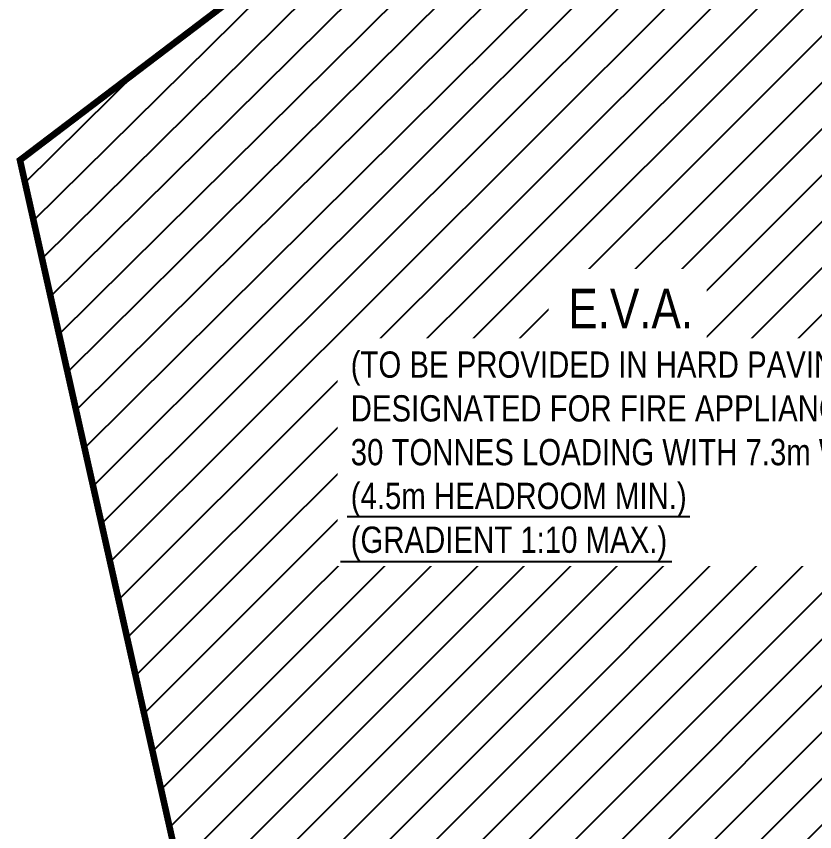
# Model space of a CAD drawing. Header units: millimetres. Extents: x 834681283 to 835686922, y 817551134 to 819407044.
# Drawn here: x 835179102 to 835203414, y 818118332 to 818143165 of the extents above; entities that cross this region are included whole.
import ezdxf
from ezdxf.xclip import XClip

# ---------------------------------------------------------------- set-up
doc = ezdxf.new("R2010")
doc.units = ezdxf.units.MM
doc.header["$LTSCALE"] = 1200
doc.header["$MEASUREMENT"] = 0
doc.header["$XCLIPFRAME"] = 0
doc.linetypes.add('SITE BOUNDARY$0$CENTER', pattern=[2, 1.25, -0.25, 0.25, -0.25])
doc.layers.add('P01-MAAN-P-EVA$0$AR-TXT_AR_BS', color=4, linetype='Continuous', lineweight=25)
doc.layers.add('P01-MAAN-P-EVA$0$DW-TXT', color=7, linetype='Continuous', lineweight=13)
for name, color, linetype in [('P01-MAAN-P-EVA$0$HATCH', 9, 'Continuous'), ('RLP064_C242', 242, 'Continuous'), ('SITE BOUNDARY$0$XIQU-RLP0830A', 6, 'Continuous')]:
    doc.layers.add(name, color=color, linetype=linetype)
doc.styles.add('P01-MAAN-P-EVA$0$ARIAL', font='arial.ttf', dxfattribs={"width": 0.8})

# ---------------------------------------------------------------- blocks, each defined once
blk = doc.blocks.new('SITE BOUNDARY')
at = {"layer": 'SITE BOUNDARY$0$XIQU-RLP0830A', "color": 212, "linetype": 'SITE BOUNDARY$0$CENTER', "ltscale": 0.8, "true_color": 0xb300b3, "const_width": 0.2}
blk.add_lwpolyline([(835192.7539657669, 818181.4129546364), (835202.7385886739, 818150.9399030487), (835191.844, 818148.372), (835179.214, 818138.785), (835194.734, 818069.578)], dxfattribs=at)
blk = doc.blocks.new('P01-MAAN-P-EVA')
at = {"layer": 'P01-MAAN-P-EVA$0$HATCH', "ltscale": 0.1}
h = blk.add_hatch(dxfattribs=at)
h.set_pattern_fill('_USER', color=240, scale=1000, angle=45, pattern_type=0)
h.set_pattern_definition([(45, (0, 0), (-707.1067811865474, 707.1067811865476), [])])
edge = h.paths.add_edge_path()
edge.add_arc((835196988.9345523, 818165276.9745445), 4500.000000514357, 18.141599978340707, 95.30201113692448, ccw=False)
edge.add_line((835201265.2391587, 818166678.1236862), (835207845.7257276, 818146594.4902254))
edge.add_line((835207845.7257276, 818146594.4902254), (835213873.1115303, 818060376.1242896))
edge.add_line((835213873.1115303, 818060376.1242896), (835249478.7595128, 818062865.2572773))
edge.add_line((835249478.7595128, 818062865.2572773), (835248373.9996351, 818055694.0373124))
edge.add_line((835248373.9996351, 818055694.0373124), (835252894.9996349, 818008746.0373122))
edge.add_line((835252894.9996349, 818008746.0373122), (835250407.9996349, 818006215.0373122))
edge.add_line((835250407.9996349, 818006215.0373122), (835243260.9996346, 818005049.0373126))
edge.add_line((835243260.9996346, 818005049.0373126), (835236208.1431193, 818004470.2020658))
edge.add_line((835236208.1431193, 818004470.2020658), (835241212.9533161, 818020285.1361902))
edge.add_line((835241212.9533161, 818020285.1361902), (835241220.2103381, 818039416.008414))
edge.add_line((835241220.2103381, 818039416.008414), (835229055.7083666, 818038576.0394297))
edge.add_line((835229055.7083666, 818038576.0394297), (835228294.9256233, 818049593.7595501))
edge.add_line((835228294.9256233, 818049593.7595501), (835229458.61106, 818057956.1832129))
edge.add_line((835229458.61106, 818057956.1832129), (835210625.7706214, 818056639.6099429))
edge.add_line((835210625.7706214, 818056639.6099429), (835209478.331739, 818073053.0781873))
edge.add_line((835209478.331739, 818073053.0781873), (835194734, 818069578))
edge.add_line((835194734, 818069578), (835179214, 818138785))
edge.add_line((835179214, 818138785), (835191844, 818148372))
edge.add_line((835191844, 818148372), (835202738.5886738, 818150939.9030486))
edge.add_line((835202738.5886738, 818150939.9030486), (835196573.10963, 818169757.7210938))
at = {"layer": 'P01-MAAN-P-EVA$0$AR-TXT_AR_BS', "insert": (835195910.9063389, 818134865.4205259), "char_height": 1200, "width": 3618.772567033768, "attachment_point": 1, "style": 'P01-MAAN-P-EVA$0$ARIAL', "bg_fill": 3, "box_fill_scale": 1.5, "bg_fill_color": 256, "bg_fill_transparency": 0}
blk.add_mtext('\\pxt0,2,10;E.V.A.', dxfattribs=at)
at = {"layer": 'P01-MAAN-P-EVA$0$DW-TXT', "insert": (835189285.9487121, 818132958.8292602), "char_height": 800, "width": 17458.43984019756, "attachment_point": 1, "style": 'P01-MAAN-P-EVA$0$ARIAL', "bg_fill": 3, "box_fill_scale": 1.5, "bg_fill_color": 256, "bg_fill_transparency": 0}
blk.add_mtext('\\pxt0,2,10;(TO BE PROVIDED IN HARD PAVING & DESIGNATED FOR FIRE APPLIANCE OF 30 TONNES LOADING WITH 7.3m WIDTH)\\P(4.5m HEADROOM MIN.)\\P(GRADIENT 1:10 MAX.)', dxfattribs=at)

msp = doc.modelspace()

# ---------------------------------------------------------------- block references
ref = msp.add_blockref('SITE BOUNDARY', (0, 0), dxfattribs=dict(xscale=1000, yscale=1000, zscale=1000))
XClip(ref).set_block_clipping_path([(835171.4179906907, 818003.0079180738), (835381.5676709538, 818003.0079180738), (835380.9419443216, 818241.1415228392), (835171.4179906907, 818241.1415228392)])

# ---------------------------------------------------------------- next in the draw order: block references
msp.add_blockref('P01-MAAN-P-EVA', (2.384185791015625e-07, -2.384185791015625e-07))

# ---------------------------------------------------------------- next in the draw order: linework, layer by layer
at = {"layer": 'RLP064_C242'}
for p, q in [((835189175.4950867, 818127934.5253743), (835199614.497689, 818127934.5253743)), ((835188978.532055, 818126556.6946988), (835199063.0031042, 818126556.6946988))]:
    msp.add_line(p, q, dxfattribs=at)

doc.saveas('drawing.dxf')
